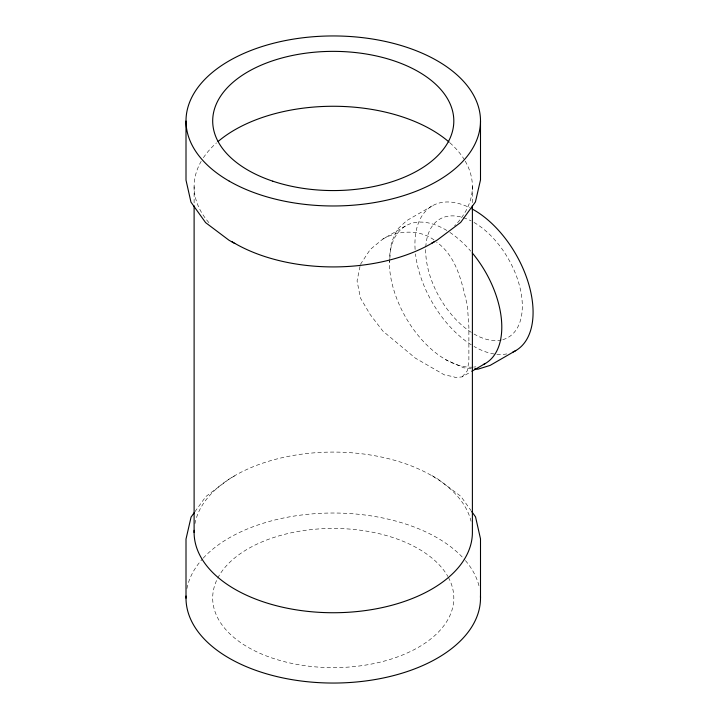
<?xml version="1.0" encoding="UTF-8"?>
<svg xmlns="http://www.w3.org/2000/svg" width="719" height="719" viewBox="0 0 719 719"><rect width="100%" height="100%" fill="white"/><g stroke="black" fill="none" stroke-linecap="round" stroke-linejoin="round"><path stroke-width="0.54" stroke-dasharray="3.6 2.7" d="M360.021 266.443L357.064 280.94L360.444 298.017L370.186 314.545L382.814 331.019L415.339 358.116L444.396 374.896L453.851 376.792L455.397 377.682L462.191 376.846L470.846 371.849M360.444 264.376L370.186 249.547L382.814 239.094L405.902 225.766M194.921 511.73L205.832 496.568L229.271 478.944L235.005 475.69M462.191 376.846L467.404 370.671L468.878 360.623L468.878 326.974L467.404 305.674C461.841 282.63 457.05 256.863 436.514 242.006M432.29 205.85L406.711 220.616L397.337 229.352L391.442 242.429L389.455 262.237M382.814 239.094C398.748 229.801 421.316 229.19 435.723 241.269M471.358 368.55L463.701 367.804L445.591 359.644M431.786 475.52L437.512 478.773L460.879 496.362L471.08 510.625M472.392 186.473L472.392 204.439M194.112 186.706L194.112 203.549M475.897 366.807A79.494 45.899 60 0 1 473.632 367.085M472.653 367.157A79.494 45.899 60 0 1 390.741 277.183A79.494 45.899 60 0 1 449.024 231.842M449.887 232.408A79.494 45.899 60 0 1 470.765 251.156M194.93 523.693A139.144 80.33 0 0 1 331.126 452.089A139.144 80.33 0 0 1 471.044 521.257M448.35 577.321A120.567 69.608 0 0 1 335.638 667.627A120.567 69.608 0 0 1 216.814 579.972M217.713 578.139A120.567 69.608 0 0 1 331.684 528.438A120.567 69.608 0 0 1 447.847 576.413M501.359 340.006A68.323 39.446 60 0 1 474.001 334.02M471.313 332.376A68.323 39.446 60 0 1 425.729 248.136M425.783 247.039A68.323 39.446 60 0 1 461.499 217.138M463.378 217.686A68.323 39.446 60 0 1 471.098 220.877M474.001 222.45A68.323 39.446 60 0 1 519.954 287.528A68.323 39.446 60 0 1 502.392 339.763M186.904 588.636A147.251 85.013 0 0 1 202.479 558.96M203.252 558.106A147.251 85.013 0 0 1 334.811 513.024A147.251 85.013 0 0 1 464.681 559.706M465.427 560.568A147.251 85.013 0 0 1 479.088 586.309M465.229 161.155A139.144 80.33 0 0 1 454.615 225.883M208.896 222.629A139.144 80.33 0 0 1 201.167 161.335M203.405 157.713A139.144 80.33 0 0 1 216.491 142.901M449.923 142.82A139.144 80.33 0 0 1 464.699 160.247M506.751 353.919A83.548 48.236 60 0 1 474.001 346.45M471.296 344.823A83.548 48.236 60 0 1 415.501 253.906M415.106 249.475A83.548 48.236 60 0 1 469.911 207.818"/><path stroke-width="1.08" d="M194.283 512.62L191.074 517.078L186.005 539.079L186.005 598.145M471.808 371.292L485.271 363.517M515.721 350.62L490.142 365.387L477.928 369.189L474.648 368.874M431.49 243.31L437.224 240.056L460.663 222.432L475.43 201.922L480.499 179.921L480.499 120.855M234.718 243.48L228.984 240.227L205.625 222.638L190.966 202.138L186.005 180.136L186.005 121.071M471.709 511.515L475.538 516.862L480.499 538.864L480.499 597.929M472.392 205.562L472.392 532.294A139.144 80.33 0 0 1 331.549 612.732A139.144 80.33 0 0 1 194.157 530.334M194.112 205.796L194.112 532.527M472.212 252.854A79.494 45.899 60 0 1 483.348 364.524M480.454 595.826A147.251 85.013 0 0 1 333.445 683.05A147.251 85.013 0 0 1 186.041 596.042M434.662 241.593A139.144 80.33 0 0 1 231.851 241.602M218.109 141.49A139.144 80.33 0 0 1 449.123 142.119M471.961 208.878A83.548 48.236 60 0 1 528.941 284.859A83.548 48.236 60 0 1 512.908 352.031M272.834 181.197A120.567 69.608 0 0 0 453.815 121.053A120.567 69.608 0 0 0 273.103 60.639A120.567 69.608 0 0 0 272.834 181.197M229.244 181.143A147.251 85.013 0 0 0 475.529 142.874A147.251 85.013 0 0 0 294.979 38.871A147.251 85.013 0 0 0 229.244 181.143"/></g></svg>
